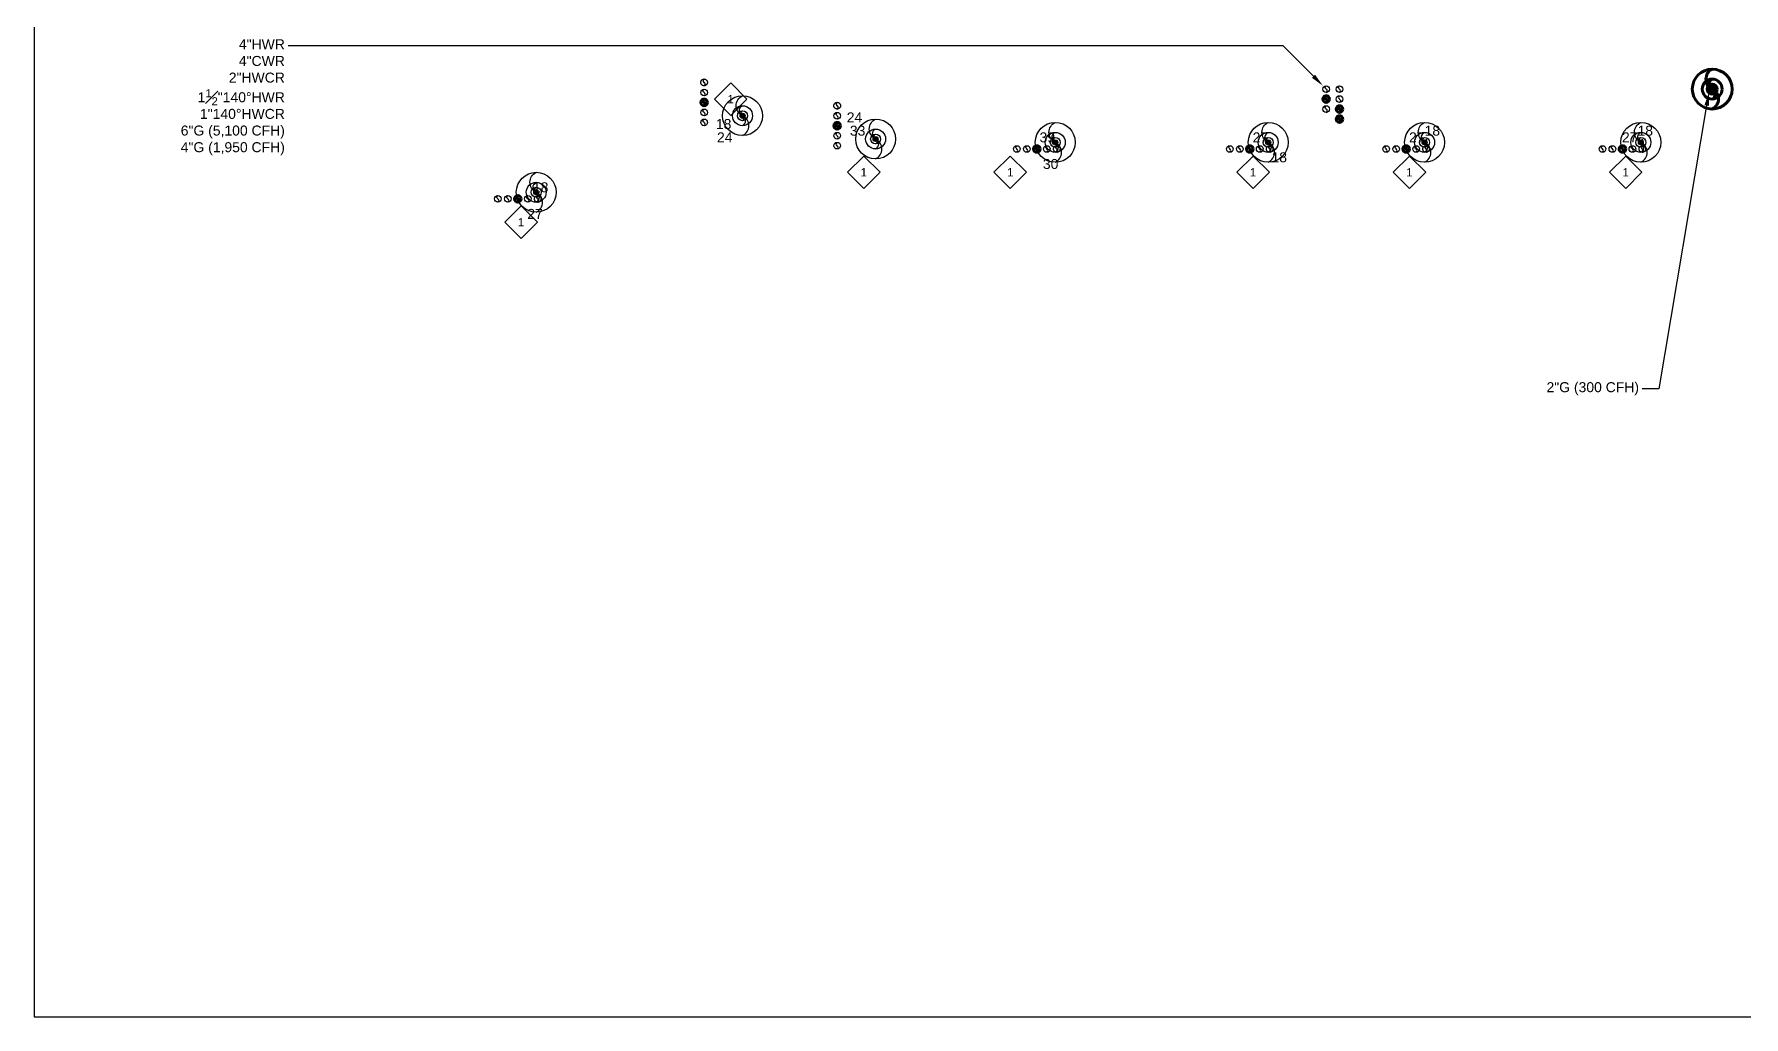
# Model space of a CAD drawing. Extents: x -3693 to 355, y -2748 to 2117.
# Drawn here: x -3693 to -1638, y -859 to 322 of the extents above; entities that cross this region are included whole.
import ezdxf
from ezdxf.enums import TextEntityAlignment as Align

# ---------------------------------------------------------------- set-up
doc = ezdxf.new("R2010")
doc.units = 0
doc.header["$LTSCALE"] = 48
doc.header["$MEASUREMENT"] = 0
doc.linetypes.add('VENT', pattern=[0.3, 0.2, -0.1])
for name, color, linetype in [('G-ANNO-TEXT', 70, 'Continuous'), ('G-ANNO-TEXT @ 128', 70, 'Continuous'), ('P-14HW-N @ 128', 3, 'Continuous'), ('P-14HWC-N @ 128', 2, 'Continuous'), ('P-HW-N @ 128', 1, 'Continuous'), ('P-HWC-N', 2, 'Continuous'), ('P-HWC-N @ 1 (1)', 2, 'Continuous'), ('P-HWC-N @ 1 (2)', 2, 'Continuous'), ('P-HWC-N @ 12', 2, 'Continuous'), ('P-HWC-N @ 128', 2, 'Continuous'), ('P-HWC-N @ 16', 2, 'Continuous'), ('P-HWC-N @ 192', 2, 'Continuous'), ('P-HWC-N @ 2', 2, 'Continuous'), ('P-HWC-N @ 24', 2, 'Continuous'), ('P-HWC-N @ 384', 2, 'Continuous'), ('P-HWC-N @ 4', 2, 'Continuous'), ('P-HWC-N @ 48', 2, 'Continuous'), ('P-HWC-N @ 64', 2, 'Continuous'), ('P-HWC-N @ 768', 2, 'Continuous'), ('P-HWC-N @ 8', 2, 'Continuous'), ('P-HWC-N @ 96', 2, 'Continuous'), ('P-SAN-N @ 128', 6, 'Continuous'), ('P-SANV-N', 5, 'VENT'), ('P-SANV-N @ 128', 5, 'VENT')]:
    doc.layers.add(name, color=color, linetype=linetype)
for name, color, linetype, lineweight in [('P-CW-N @ 128', 4, 'Continuous', 60), ('P-GAS-N', 3, 'Continuous', 60), ('P-GAS-N @ 1 (1)', 3, 'Continuous', 60), ('P-GAS-N @ 1 (2)', 3, 'Continuous', 60), ('P-GAS-N @ 12', 3, 'Continuous', 60), ('P-GAS-N @ 128', 3, 'Continuous', 60), ('P-GAS-N @ 16', 3, 'Continuous', 60), ('P-GAS-N @ 192', 3, 'Continuous', 60), ('P-GAS-N @ 2', 3, 'Continuous', 60), ('P-GAS-N @ 24', 3, 'Continuous', 60), ('P-GAS-N @ 384', 3, 'Continuous', 60), ('P-GAS-N @ 4', 3, 'Continuous', 60), ('P-GAS-N @ 48', 3, 'Continuous', 60), ('P-GAS-N @ 64', 3, 'Continuous', 60), ('P-GAS-N @ 768', 3, 'Continuous', 60), ('P-GAS-N @ 8', 3, 'Continuous', 60), ('P-GAS-N @ 96', 3, 'Continuous', 60)]:
    doc.layers.add(name, color=color, linetype=linetype, lineweight=lineweight)
doc.layers.add('P-SAN-DFU', color=7, linetype='Continuous', plot=False)
doc.styles.add('Arial', font='arial.ttf')

# ---------------------------------------------------------------- blocks, each defined once
blk = doc.blocks.new('*U9')
blk.add_lwpolyline([(0, 0.0311, 0.634258), (0, 0, -0.634258), (0, -0.0311)], format="xyb")
blk.add_circle((0, 0), 0.0312)
blk = doc.blocks.new('DIAMOND TAG')
blk.add_lwpolyline([(0, -0.153), (0.153, 0), (0, 0.153), (-0.153, 0)], close=True)
at = {"style": 'Arial'}
blk.add_attdef('XXX', text='', height=0.0781, dxfattribs=at).set_placement((0, 0), align=Align.MIDDLE)
blk = doc.blocks.new('*U823')
at = {"layer": 'P-GAS-N @ 1 (1)'}
blk.add_blockref('*U9', (-1676, 255.7), dxfattribs=at)
at = {"layer": 'P-GAS-N @ 1 (2)'}
blk.add_blockref('*U9', (-1676, 255.7), dxfattribs=at)
at = {"layer": 'P-GAS-N @ 12', "xscale": 12, "yscale": 12, "zscale": 12}
blk.add_blockref('*U9', (-1676, 255.7), dxfattribs=at)
at = {"layer": 'P-GAS-N @ 128', "xscale": 128, "yscale": 128, "zscale": 128}
blk.add_blockref('*U9', (-1676, 255.7), dxfattribs=at)
at = {"layer": 'P-GAS-N @ 16', "xscale": 16, "yscale": 16, "zscale": 16}
blk.add_blockref('*U9', (-1676, 255.7), dxfattribs=at)
at = {"layer": 'P-GAS-N @ 192', "xscale": 192, "yscale": 192, "zscale": 192}
blk.add_blockref('*U9', (-1676, 255.7), dxfattribs=at)
at = {"layer": 'P-GAS-N @ 2', "xscale": 2, "yscale": 2, "zscale": 2}
blk.add_blockref('*U9', (-1676, 255.7), dxfattribs=at)
at = {"layer": 'P-GAS-N @ 24', "xscale": 24, "yscale": 24, "zscale": 24}
blk.add_blockref('*U9', (-1676, 255.7), dxfattribs=at)
at = {"layer": 'P-GAS-N @ 384', "xscale": 384, "yscale": 384, "zscale": 384}
blk.add_blockref('*U9', (-1676, 255.7), dxfattribs=at)
at = {"layer": 'P-GAS-N @ 4', "xscale": 4, "yscale": 4, "zscale": 4}
blk.add_blockref('*U9', (-1676, 255.7), dxfattribs=at)
at = {"layer": 'P-GAS-N @ 48', "xscale": 48, "yscale": 48, "zscale": 48}
blk.add_blockref('*U9', (-1676, 255.7), dxfattribs=at)
at = {"layer": 'P-GAS-N @ 64', "xscale": 64, "yscale": 64, "zscale": 64}
blk.add_blockref('*U9', (-1676, 255.7), dxfattribs=at)
at = {"layer": 'P-GAS-N @ 768', "xscale": 768, "yscale": 768, "zscale": 768}
blk.add_blockref('*U9', (-1676, 255.7), dxfattribs=at)
at = {"layer": 'P-GAS-N @ 8', "xscale": 8, "yscale": 8, "zscale": 8}
blk.add_blockref('*U9', (-1676, 255.7), dxfattribs=at)
at = {"layer": 'P-GAS-N @ 96', "xscale": 96, "yscale": 96, "zscale": 96}
blk.add_blockref('*U9', (-1676, 255.7), dxfattribs=at)
blk = doc.blocks.new('*U865')
at = {"layer": 'P-HWC-N @ 1 (1)', "rotation": 180}
blk.add_blockref('*U9', (-3089.8, 131.7), dxfattribs=at)
at = {"layer": 'P-HWC-N @ 1 (2)', "rotation": 180}
blk.add_blockref('*U9', (-3089.8, 131.7), dxfattribs=at)
at = {"layer": 'P-HWC-N @ 12', "xscale": 12, "yscale": 12, "zscale": 12, "rotation": 180}
blk.add_blockref('*U9', (-3089.8, 131.7), dxfattribs=at)
at = {"layer": 'P-HWC-N @ 128', "xscale": 128, "yscale": 128, "zscale": 128, "rotation": 180}
blk.add_blockref('*U9', (-3136, 123.7), dxfattribs=at)
at = {"layer": 'P-HWC-N @ 16', "xscale": 16, "yscale": 16, "zscale": 16, "rotation": 180}
blk.add_blockref('*U9', (-3089.8, 131.7), dxfattribs=at)
at = {"layer": 'P-HWC-N @ 192', "xscale": 192, "yscale": 192, "zscale": 192, "rotation": 180}
blk.add_blockref('*U9', (-3089.8, 131.7), dxfattribs=at)
at = {"layer": 'P-HWC-N @ 2', "xscale": 2, "yscale": 2, "zscale": 2, "rotation": 180}
blk.add_blockref('*U9', (-3089.8, 131.7), dxfattribs=at)
at = {"layer": 'P-HWC-N @ 24', "xscale": 24, "yscale": 24, "zscale": 24, "rotation": 180}
blk.add_blockref('*U9', (-3089.8, 131.7), dxfattribs=at)
at = {"layer": 'P-HWC-N @ 384', "xscale": 384, "yscale": 384, "zscale": 384, "rotation": 180}
blk.add_blockref('*U9', (-3089.8, 131.7), dxfattribs=at)
at = {"layer": 'P-HWC-N @ 4', "xscale": 4, "yscale": 4, "zscale": 4, "rotation": 180}
blk.add_blockref('*U9', (-3089.8, 131.7), dxfattribs=at)
at = {"layer": 'P-HWC-N @ 48', "xscale": 48, "yscale": 48, "zscale": 48, "rotation": 180}
blk.add_blockref('*U9', (-3089.8, 131.7), dxfattribs=at)
at = {"layer": 'P-HWC-N @ 64', "xscale": 64, "yscale": 64, "zscale": 64, "rotation": 180}
blk.add_blockref('*U9', (-3089.8, 131.7), dxfattribs=at)
at = {"layer": 'P-HWC-N @ 768', "xscale": 768, "yscale": 768, "zscale": 768, "rotation": 180}
blk.add_blockref('*U9', (-3089.8, 131.7), dxfattribs=at)
at = {"layer": 'P-HWC-N @ 8', "xscale": 8, "yscale": 8, "zscale": 8, "rotation": 180}
blk.add_blockref('*U9', (-3089.8, 131.7), dxfattribs=at)
at = {"layer": 'P-HWC-N @ 96', "xscale": 96, "yscale": 96, "zscale": 96, "rotation": 180}
blk.add_blockref('*U9', (-3089.8, 131.7), dxfattribs=at)
blk = doc.blocks.new('*U866')
at = {"layer": 'P-HWC-N @ 1 (1)', "rotation": 180}
blk.add_blockref('*U9', (-2841.8, 223.7), dxfattribs=at)
at = {"layer": 'P-HWC-N @ 1 (2)', "rotation": 180}
blk.add_blockref('*U9', (-2841.8, 223.7), dxfattribs=at)
at = {"layer": 'P-HWC-N @ 12', "xscale": 12, "yscale": 12, "zscale": 12, "rotation": 180}
blk.add_blockref('*U9', (-2841.8, 223.7), dxfattribs=at)
at = {"layer": 'P-HWC-N @ 128', "xscale": 128, "yscale": 128, "zscale": 128, "rotation": 180}
blk.add_blockref('*U9', (-2888, 215.7), dxfattribs=at)
at = {"layer": 'P-HWC-N @ 16', "xscale": 16, "yscale": 16, "zscale": 16, "rotation": 180}
blk.add_blockref('*U9', (-2841.8, 223.7), dxfattribs=at)
at = {"layer": 'P-HWC-N @ 192', "xscale": 192, "yscale": 192, "zscale": 192, "rotation": 180}
blk.add_blockref('*U9', (-2841.8, 223.7), dxfattribs=at)
at = {"layer": 'P-HWC-N @ 2', "xscale": 2, "yscale": 2, "zscale": 2, "rotation": 180}
blk.add_blockref('*U9', (-2841.8, 223.7), dxfattribs=at)
at = {"layer": 'P-HWC-N @ 24', "xscale": 24, "yscale": 24, "zscale": 24, "rotation": 180}
blk.add_blockref('*U9', (-2841.8, 223.7), dxfattribs=at)
at = {"layer": 'P-HWC-N @ 384', "xscale": 384, "yscale": 384, "zscale": 384, "rotation": 180}
blk.add_blockref('*U9', (-2841.8, 223.7), dxfattribs=at)
at = {"layer": 'P-HWC-N @ 4', "xscale": 4, "yscale": 4, "zscale": 4, "rotation": 180}
blk.add_blockref('*U9', (-2841.8, 223.7), dxfattribs=at)
at = {"layer": 'P-HWC-N @ 48', "xscale": 48, "yscale": 48, "zscale": 48, "rotation": 180}
blk.add_blockref('*U9', (-2841.8, 223.7), dxfattribs=at)
at = {"layer": 'P-HWC-N @ 64', "xscale": 64, "yscale": 64, "zscale": 64, "rotation": 180}
blk.add_blockref('*U9', (-2841.8, 223.7), dxfattribs=at)
at = {"layer": 'P-HWC-N @ 768', "xscale": 768, "yscale": 768, "zscale": 768, "rotation": 180}
blk.add_blockref('*U9', (-2841.8, 223.7), dxfattribs=at)
at = {"layer": 'P-HWC-N @ 8', "xscale": 8, "yscale": 8, "zscale": 8, "rotation": 180}
blk.add_blockref('*U9', (-2841.8, 223.7), dxfattribs=at)
at = {"layer": 'P-HWC-N @ 96', "xscale": 96, "yscale": 96, "zscale": 96, "rotation": 180}
blk.add_blockref('*U9', (-2841.8, 223.7), dxfattribs=at)
blk = doc.blocks.new('*U867')
at = {"layer": 'P-HWC-N @ 1 (1)', "rotation": 180}
blk.add_blockref('*U9', (-2681.8, 195.7), dxfattribs=at)
at = {"layer": 'P-HWC-N @ 1 (2)', "rotation": 180}
blk.add_blockref('*U9', (-2681.8, 195.7), dxfattribs=at)
at = {"layer": 'P-HWC-N @ 12', "xscale": 12, "yscale": 12, "zscale": 12, "rotation": 180}
blk.add_blockref('*U9', (-2681.8, 195.7), dxfattribs=at)
at = {"layer": 'P-HWC-N @ 128', "xscale": 128, "yscale": 128, "zscale": 128, "rotation": 180}
blk.add_blockref('*U9', (-2728, 187.7), dxfattribs=at)
at = {"layer": 'P-HWC-N @ 16', "xscale": 16, "yscale": 16, "zscale": 16, "rotation": 180}
blk.add_blockref('*U9', (-2681.8, 195.7), dxfattribs=at)
at = {"layer": 'P-HWC-N @ 192', "xscale": 192, "yscale": 192, "zscale": 192, "rotation": 180}
blk.add_blockref('*U9', (-2681.8, 195.7), dxfattribs=at)
at = {"layer": 'P-HWC-N @ 2', "xscale": 2, "yscale": 2, "zscale": 2, "rotation": 180}
blk.add_blockref('*U9', (-2681.8, 195.7), dxfattribs=at)
at = {"layer": 'P-HWC-N @ 24', "xscale": 24, "yscale": 24, "zscale": 24, "rotation": 180}
blk.add_blockref('*U9', (-2681.8, 195.7), dxfattribs=at)
at = {"layer": 'P-HWC-N @ 384', "xscale": 384, "yscale": 384, "zscale": 384, "rotation": 180}
blk.add_blockref('*U9', (-2681.8, 195.7), dxfattribs=at)
at = {"layer": 'P-HWC-N @ 4', "xscale": 4, "yscale": 4, "zscale": 4, "rotation": 180}
blk.add_blockref('*U9', (-2681.8, 195.7), dxfattribs=at)
at = {"layer": 'P-HWC-N @ 48', "xscale": 48, "yscale": 48, "zscale": 48, "rotation": 180}
blk.add_blockref('*U9', (-2681.8, 195.7), dxfattribs=at)
at = {"layer": 'P-HWC-N @ 64', "xscale": 64, "yscale": 64, "zscale": 64, "rotation": 180}
blk.add_blockref('*U9', (-2681.8, 195.7), dxfattribs=at)
at = {"layer": 'P-HWC-N @ 768', "xscale": 768, "yscale": 768, "zscale": 768, "rotation": 180}
blk.add_blockref('*U9', (-2681.8, 195.7), dxfattribs=at)
at = {"layer": 'P-HWC-N @ 8', "xscale": 8, "yscale": 8, "zscale": 8, "rotation": 180}
blk.add_blockref('*U9', (-2681.8, 195.7), dxfattribs=at)
at = {"layer": 'P-HWC-N @ 96', "xscale": 96, "yscale": 96, "zscale": 96, "rotation": 180}
blk.add_blockref('*U9', (-2681.8, 195.7), dxfattribs=at)
blk = doc.blocks.new('*U868')
at = {"layer": 'P-HWC-N @ 1 (1)', "rotation": 180}
blk.add_blockref('*U9', (-2465.8, 191.7), dxfattribs=at)
at = {"layer": 'P-HWC-N @ 1 (2)', "rotation": 180}
blk.add_blockref('*U9', (-2465.8, 191.7), dxfattribs=at)
at = {"layer": 'P-HWC-N @ 12', "xscale": 12, "yscale": 12, "zscale": 12, "rotation": 180}
blk.add_blockref('*U9', (-2465.8, 191.7), dxfattribs=at)
at = {"layer": 'P-HWC-N @ 128', "xscale": 128, "yscale": 128, "zscale": 128, "rotation": 180}
blk.add_blockref('*U9', (-2512, 183.7), dxfattribs=at)
at = {"layer": 'P-HWC-N @ 16', "xscale": 16, "yscale": 16, "zscale": 16, "rotation": 180}
blk.add_blockref('*U9', (-2465.8, 191.7), dxfattribs=at)
at = {"layer": 'P-HWC-N @ 192', "xscale": 192, "yscale": 192, "zscale": 192, "rotation": 180}
blk.add_blockref('*U9', (-2465.8, 191.7), dxfattribs=at)
at = {"layer": 'P-HWC-N @ 2', "xscale": 2, "yscale": 2, "zscale": 2, "rotation": 180}
blk.add_blockref('*U9', (-2465.8, 191.7), dxfattribs=at)
at = {"layer": 'P-HWC-N @ 24', "xscale": 24, "yscale": 24, "zscale": 24, "rotation": 180}
blk.add_blockref('*U9', (-2465.8, 191.7), dxfattribs=at)
at = {"layer": 'P-HWC-N @ 384', "xscale": 384, "yscale": 384, "zscale": 384, "rotation": 180}
blk.add_blockref('*U9', (-2465.8, 191.7), dxfattribs=at)
at = {"layer": 'P-HWC-N @ 4', "xscale": 4, "yscale": 4, "zscale": 4, "rotation": 180}
blk.add_blockref('*U9', (-2465.8, 191.7), dxfattribs=at)
at = {"layer": 'P-HWC-N @ 48', "xscale": 48, "yscale": 48, "zscale": 48, "rotation": 180}
blk.add_blockref('*U9', (-2465.8, 191.7), dxfattribs=at)
at = {"layer": 'P-HWC-N @ 64', "xscale": 64, "yscale": 64, "zscale": 64, "rotation": 180}
blk.add_blockref('*U9', (-2465.8, 191.7), dxfattribs=at)
at = {"layer": 'P-HWC-N @ 768', "xscale": 768, "yscale": 768, "zscale": 768, "rotation": 180}
blk.add_blockref('*U9', (-2465.8, 191.7), dxfattribs=at)
at = {"layer": 'P-HWC-N @ 8', "xscale": 8, "yscale": 8, "zscale": 8, "rotation": 180}
blk.add_blockref('*U9', (-2465.8, 191.7), dxfattribs=at)
at = {"layer": 'P-HWC-N @ 96', "xscale": 96, "yscale": 96, "zscale": 96, "rotation": 180}
blk.add_blockref('*U9', (-2465.8, 191.7), dxfattribs=at)
blk = doc.blocks.new('*U869')
at = {"layer": 'P-HWC-N @ 1 (1)', "rotation": 180}
blk.add_blockref('*U9', (-2209.8, 191.7), dxfattribs=at)
at = {"layer": 'P-HWC-N @ 1 (2)', "rotation": 180}
blk.add_blockref('*U9', (-2209.8, 191.7), dxfattribs=at)
at = {"layer": 'P-HWC-N @ 12', "xscale": 12, "yscale": 12, "zscale": 12, "rotation": 180}
blk.add_blockref('*U9', (-2209.8, 191.7), dxfattribs=at)
at = {"layer": 'P-HWC-N @ 128', "xscale": 128, "yscale": 128, "zscale": 128, "rotation": 180}
blk.add_blockref('*U9', (-2256, 183.7), dxfattribs=at)
at = {"layer": 'P-HWC-N @ 16', "xscale": 16, "yscale": 16, "zscale": 16, "rotation": 180}
blk.add_blockref('*U9', (-2209.8, 191.7), dxfattribs=at)
at = {"layer": 'P-HWC-N @ 192', "xscale": 192, "yscale": 192, "zscale": 192, "rotation": 180}
blk.add_blockref('*U9', (-2209.8, 191.7), dxfattribs=at)
at = {"layer": 'P-HWC-N @ 2', "xscale": 2, "yscale": 2, "zscale": 2, "rotation": 180}
blk.add_blockref('*U9', (-2209.8, 191.7), dxfattribs=at)
at = {"layer": 'P-HWC-N @ 24', "xscale": 24, "yscale": 24, "zscale": 24, "rotation": 180}
blk.add_blockref('*U9', (-2209.8, 191.7), dxfattribs=at)
at = {"layer": 'P-HWC-N @ 384', "xscale": 384, "yscale": 384, "zscale": 384, "rotation": 180}
blk.add_blockref('*U9', (-2209.8, 191.7), dxfattribs=at)
at = {"layer": 'P-HWC-N @ 4', "xscale": 4, "yscale": 4, "zscale": 4, "rotation": 180}
blk.add_blockref('*U9', (-2209.8, 191.7), dxfattribs=at)
at = {"layer": 'P-HWC-N @ 48', "xscale": 48, "yscale": 48, "zscale": 48, "rotation": 180}
blk.add_blockref('*U9', (-2209.8, 191.7), dxfattribs=at)
at = {"layer": 'P-HWC-N @ 64', "xscale": 64, "yscale": 64, "zscale": 64, "rotation": 180}
blk.add_blockref('*U9', (-2209.8, 191.7), dxfattribs=at)
at = {"layer": 'P-HWC-N @ 768', "xscale": 768, "yscale": 768, "zscale": 768, "rotation": 180}
blk.add_blockref('*U9', (-2209.8, 191.7), dxfattribs=at)
at = {"layer": 'P-HWC-N @ 8', "xscale": 8, "yscale": 8, "zscale": 8, "rotation": 180}
blk.add_blockref('*U9', (-2209.8, 191.7), dxfattribs=at)
at = {"layer": 'P-HWC-N @ 96', "xscale": 96, "yscale": 96, "zscale": 96, "rotation": 180}
blk.add_blockref('*U9', (-2209.8, 191.7), dxfattribs=at)
blk = doc.blocks.new('*U870')
at = {"layer": 'P-HWC-N @ 1 (1)', "rotation": 180}
blk.add_blockref('*U9', (-2021.8, 191.7), dxfattribs=at)
at = {"layer": 'P-HWC-N @ 1 (2)', "rotation": 180}
blk.add_blockref('*U9', (-2021.8, 191.7), dxfattribs=at)
at = {"layer": 'P-HWC-N @ 12', "xscale": 12, "yscale": 12, "zscale": 12, "rotation": 180}
blk.add_blockref('*U9', (-2021.8, 191.7), dxfattribs=at)
at = {"layer": 'P-HWC-N @ 128', "xscale": 128, "yscale": 128, "zscale": 128, "rotation": 180}
blk.add_blockref('*U9', (-2068, 183.7), dxfattribs=at)
at = {"layer": 'P-HWC-N @ 16', "xscale": 16, "yscale": 16, "zscale": 16, "rotation": 180}
blk.add_blockref('*U9', (-2021.8, 191.7), dxfattribs=at)
at = {"layer": 'P-HWC-N @ 192', "xscale": 192, "yscale": 192, "zscale": 192, "rotation": 180}
blk.add_blockref('*U9', (-2021.8, 191.7), dxfattribs=at)
at = {"layer": 'P-HWC-N @ 2', "xscale": 2, "yscale": 2, "zscale": 2, "rotation": 180}
blk.add_blockref('*U9', (-2021.8, 191.7), dxfattribs=at)
at = {"layer": 'P-HWC-N @ 24', "xscale": 24, "yscale": 24, "zscale": 24, "rotation": 180}
blk.add_blockref('*U9', (-2021.8, 191.7), dxfattribs=at)
at = {"layer": 'P-HWC-N @ 384', "xscale": 384, "yscale": 384, "zscale": 384, "rotation": 180}
blk.add_blockref('*U9', (-2021.8, 191.7), dxfattribs=at)
at = {"layer": 'P-HWC-N @ 4', "xscale": 4, "yscale": 4, "zscale": 4, "rotation": 180}
blk.add_blockref('*U9', (-2021.8, 191.7), dxfattribs=at)
at = {"layer": 'P-HWC-N @ 48', "xscale": 48, "yscale": 48, "zscale": 48, "rotation": 180}
blk.add_blockref('*U9', (-2021.8, 191.7), dxfattribs=at)
at = {"layer": 'P-HWC-N @ 64', "xscale": 64, "yscale": 64, "zscale": 64, "rotation": 180}
blk.add_blockref('*U9', (-2021.8, 191.7), dxfattribs=at)
at = {"layer": 'P-HWC-N @ 768', "xscale": 768, "yscale": 768, "zscale": 768, "rotation": 180}
blk.add_blockref('*U9', (-2021.8, 191.7), dxfattribs=at)
at = {"layer": 'P-HWC-N @ 8', "xscale": 8, "yscale": 8, "zscale": 8, "rotation": 180}
blk.add_blockref('*U9', (-2021.8, 191.7), dxfattribs=at)
at = {"layer": 'P-HWC-N @ 96', "xscale": 96, "yscale": 96, "zscale": 96, "rotation": 180}
blk.add_blockref('*U9', (-2021.8, 191.7), dxfattribs=at)
blk = doc.blocks.new('*U871')
at = {"layer": 'P-HWC-N @ 1 (1)', "rotation": 180}
blk.add_blockref('*U9', (-1761.8, 191.7), dxfattribs=at)
at = {"layer": 'P-HWC-N @ 1 (2)', "rotation": 180}
blk.add_blockref('*U9', (-1761.8, 191.7), dxfattribs=at)
at = {"layer": 'P-HWC-N @ 12', "xscale": 12, "yscale": 12, "zscale": 12, "rotation": 180}
blk.add_blockref('*U9', (-1761.8, 191.7), dxfattribs=at)
at = {"layer": 'P-HWC-N @ 128', "xscale": 128, "yscale": 128, "zscale": 128, "rotation": 180}
blk.add_blockref('*U9', (-1808, 183.7), dxfattribs=at)
at = {"layer": 'P-HWC-N @ 16', "xscale": 16, "yscale": 16, "zscale": 16, "rotation": 180}
blk.add_blockref('*U9', (-1761.8, 191.7), dxfattribs=at)
at = {"layer": 'P-HWC-N @ 192', "xscale": 192, "yscale": 192, "zscale": 192, "rotation": 180}
blk.add_blockref('*U9', (-1761.8, 191.7), dxfattribs=at)
at = {"layer": 'P-HWC-N @ 2', "xscale": 2, "yscale": 2, "zscale": 2, "rotation": 180}
blk.add_blockref('*U9', (-1761.8, 191.7), dxfattribs=at)
at = {"layer": 'P-HWC-N @ 24', "xscale": 24, "yscale": 24, "zscale": 24, "rotation": 180}
blk.add_blockref('*U9', (-1761.8, 191.7), dxfattribs=at)
at = {"layer": 'P-HWC-N @ 384', "xscale": 384, "yscale": 384, "zscale": 384, "rotation": 180}
blk.add_blockref('*U9', (-1761.8, 191.7), dxfattribs=at)
at = {"layer": 'P-HWC-N @ 4', "xscale": 4, "yscale": 4, "zscale": 4, "rotation": 180}
blk.add_blockref('*U9', (-1761.8, 191.7), dxfattribs=at)
at = {"layer": 'P-HWC-N @ 48', "xscale": 48, "yscale": 48, "zscale": 48, "rotation": 180}
blk.add_blockref('*U9', (-1761.8, 191.7), dxfattribs=at)
at = {"layer": 'P-HWC-N @ 64', "xscale": 64, "yscale": 64, "zscale": 64, "rotation": 180}
blk.add_blockref('*U9', (-1761.8, 191.7), dxfattribs=at)
at = {"layer": 'P-HWC-N @ 768', "xscale": 768, "yscale": 768, "zscale": 768, "rotation": 180}
blk.add_blockref('*U9', (-1761.8, 191.7), dxfattribs=at)
at = {"layer": 'P-HWC-N @ 8', "xscale": 8, "yscale": 8, "zscale": 8, "rotation": 180}
blk.add_blockref('*U9', (-1761.8, 191.7), dxfattribs=at)
at = {"layer": 'P-HWC-N @ 96', "xscale": 96, "yscale": 96, "zscale": 96, "rotation": 180}
blk.add_blockref('*U9', (-1761.8, 191.7), dxfattribs=at)

msp = doc.modelspace()

# ---------------------------------------------------------------- linework, layer by layer
at = {"layer": 'DEFPOINTS'}
for p, q in [((-3693.4, 2117), (-3693.4, -859)), ((-3693.4, -859), (354.6, -859))]:
    msp.add_line(p, q, dxfattribs=at)
at = {"layer": 'G-ANNO-TEXT'}
for points in [[(-2155.3, 271.1), (-2192, 307.7), (-3388, 307.7)], [(-1682.7, 236), (-1740, -104.3), (-1760, -104.3)]]:
    msp.add_lwpolyline(points, dxfattribs=at)
for points in [[(-2153.4, 272.9), (-2144, 259.7), (-2157.2, 269.2)], [(-1685.3, 236.4), (-1680, 251.7), (-1680, 235.5)]]:
    msp.add_solid(points, dxfattribs=at)
at = {"layer": 'P-SANV-N'}
for p, q in [((-2020, 195.7), (-2020, 187.7)), ((-1760, 195.7), (-1760, 187.7))]:
    msp.add_line(p, q, dxfattribs=at)

# ---------------------------------------------------------------- block references
at = {"layer": 'G-ANNO-TEXT @ 128'}
ref = msp.add_blockref('DIAMOND TAG', (-2856, 243.7), dxfattribs=dict(at, xscale=128, yscale=128, zscale=128, rotation=180))
ref.add_attrib('XXX', '1', dxfattribs={"layer": '0', "height": 10, "style": 'Arial'}).set_placement((-2856, 243.7), align=Align.MIDDLE)
ref = msp.add_blockref('DIAMOND TAG', (-2696, 155.7), dxfattribs=dict(at, xscale=128, yscale=128, zscale=128, rotation=180))
ref.add_attrib('XXX', '1', dxfattribs={"layer": '0', "height": 10, "style": 'Arial'}).set_placement((-2696, 155.7), align=Align.MIDDLE)
at = {"layer": 'G-ANNO-TEXT @ 128', "xscale": 128, "yscale": 128, "zscale": 128}
for p in [(-2520, 155.7), (-2228, 155.7), (-2040, 155.7), (-1780, 155.7), (-3108, 95.7)]:
    msp.add_blockref('DIAMOND TAG', p, dxfattribs=at).add_auto_attribs({'XXX': '1'})
at = {"layer": 'P-14HW-N @ 128', "xscale": 128, "yscale": 128, "zscale": 128, "rotation": 180}
msp.add_blockref('*U9', (-2124, 255.7), dxfattribs=at)
at = {"layer": 'P-14HWC-N @ 128', "xscale": 128, "yscale": 128, "zscale": 128}
msp.add_blockref('*U9', (-2124, 243.7), dxfattribs=at)
at = {"layer": 'P-CW-N @ 128', "xscale": 128, "yscale": 128, "zscale": 128, "rotation": 180}
for p in [(-2140, 243.7), (-2140, 243.7), (-2888, 239.7), (-2728, 211.7), (-2488, 183.7), (-2232, 183.7), (-2044, 183.7), (-2044, 183.7), (-1784, 183.7), (-1784, 183.7), (-3112, 123.7)]:
    msp.add_blockref('*U9', p, dxfattribs=at)
at = {"layer": 'P-GAS-N'}
msp.add_blockref('*U823', (0, 0), dxfattribs=at)
at = {"layer": 'P-GAS-N @ 128', "xscale": 128, "yscale": 128, "zscale": 128, "rotation": 180}
for p in [(-2124, 231.7), (-2124, 219.7)]:
    msp.add_blockref('*U9', p, dxfattribs=at)
at = {"layer": 'P-HW-N @ 128', "xscale": 128, "yscale": 128, "zscale": 128, "rotation": 180}
for p in [(-2140, 255.7), (-2140, 255.7), (-2888, 227.7), (-2728, 199.7), (-2500, 183.7), (-2244, 183.7), (-2056, 183.7), (-2056, 183.7), (-1796, 183.7), (-1796, 183.7), (-3124, 123.7)]:
    msp.add_blockref('*U9', p, dxfattribs=at)
at = {"layer": 'P-HWC-N'}
for name in ['*U866', '*U867', '*U868', '*U869', '*U870', '*U871', '*U865']:
    msp.add_blockref(name, (0, 0), dxfattribs=at)
at = {"layer": 'P-HWC-N @ 128', "xscale": 128, "yscale": 128, "zscale": 128, "rotation": 180}
msp.add_blockref('*U9', (-2140, 231.7), dxfattribs=at)
at = {"layer": 'P-SAN-N @ 128', "xscale": 128, "yscale": 128, "zscale": 128, "rotation": 180}
for p in [(-2888, 251.7), (-2728, 223.7), (-2476, 183.7), (-2220, 183.7), (-2032, 183.7), (-1772, 183.7), (-3100, 123.7)]:
    msp.add_blockref('*U9', p, dxfattribs=at)
at = {"layer": 'P-SANV-N @ 128', "xscale": 128, "yscale": 128, "zscale": 128, "rotation": 180}
for p in [(-2888, 263.7), (-2728, 235.7), (-2464, 183.7), (-2208, 183.7), (-2020, 183.7), (-1760, 183.7), (-3088, 123.7)]:
    msp.add_blockref('*U9', p, dxfattribs=at)

# ---------------------------------------------------------------- texts
at = {"layer": 'G-ANNO-TEXT', "char_height": 12, "attachment_point": 3, "style": 'Arial'}
for s, insert in [('\\A1;4"HWR\\P4"CWR\\P2"HWCR\\P1{\\H0.8x;\\S1#2;}"140%%DHWR\\P1"140%%DHWCR\\P6"G (5,100 CFH)\\P4"G (1,950 CFH)', (-3392, 315.5)), ('2"G (300 CFH)', (-1764, -96.5))]:
    msp.add_mtext(s, dxfattribs=dict(at, insert=insert))
at = {"layer": 'P-SAN-DFU', "color": 3, "style": 'Arial'}
for s, p in [('24', (-2716.5, 215.7)), ('18', (-2873.8, 207.7)), ('18', (-2021.8, 199.7)), ('18', (-1765.8, 199.7)), ('30', (-2480.7, 159.7)), ('18', (-2205.8, 167.7)), ('18', (-3093.8, 131.7))]:
    msp.add_text(s, height=12, dxfattribs=at).set_placement(p)
at = {"layer": 'P-SAN-DFU', "style": 'Arial'}
for s, p in [('33', (-2712.7, 199.7)), ('24', (-2872.5, 191.7)), ('39', (-2484.7, 191.7)), ('27', (-2228.5, 191.7)), ('27', (-2040.5, 191.7)), ('27', (-1784.5, 191.7)), ('27', (-3100.5, 99.7))]:
    msp.add_text(s, height=12, dxfattribs=at).set_placement(p)

doc.saveas('drawing.dxf')
